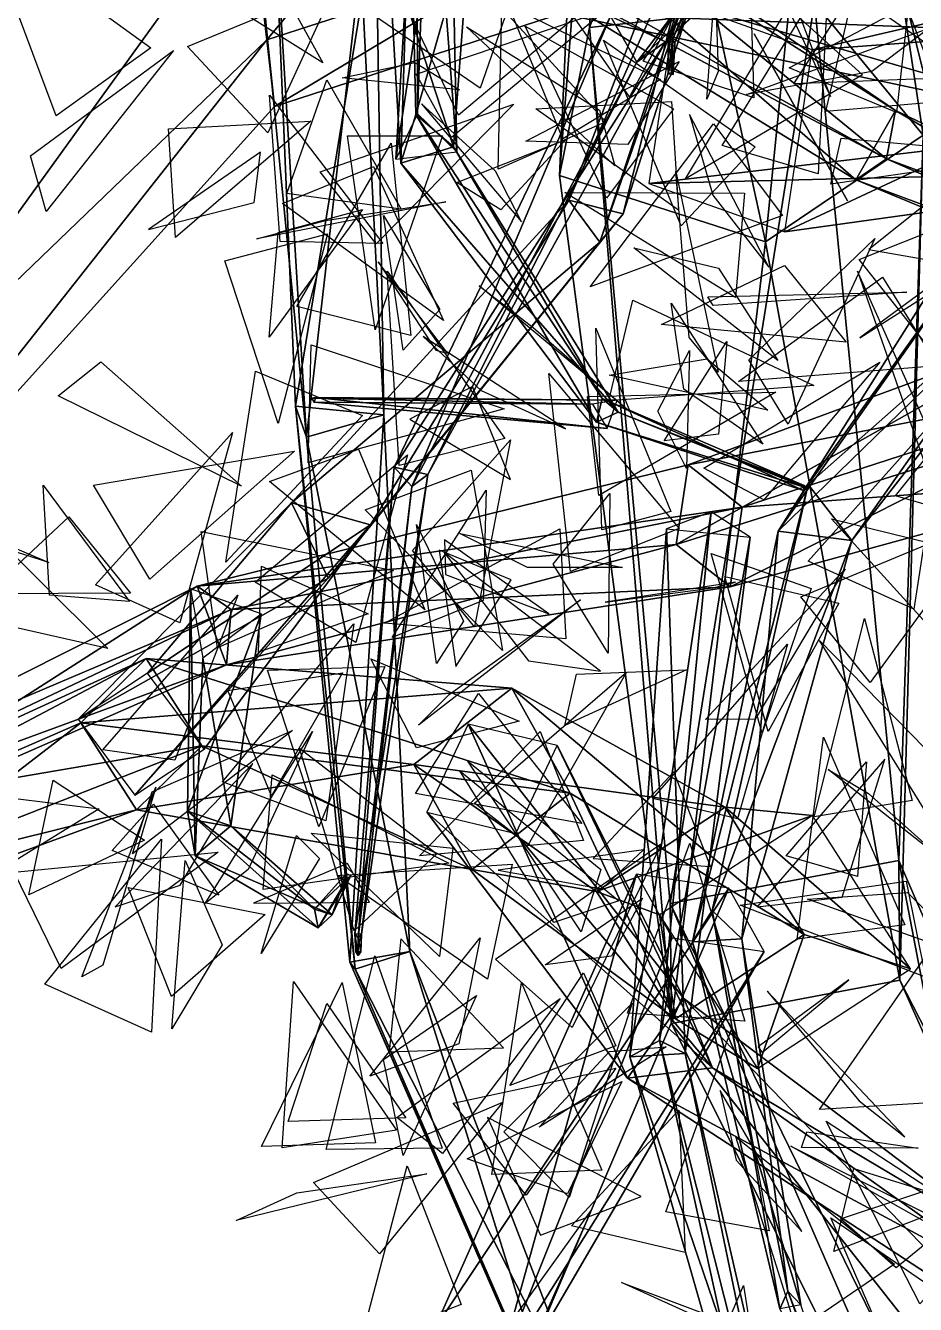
# Model space of a CAD drawing. Extents: x -154 to 171, y -158 to 169.
# Drawn here: x -4.4 to 18.2, y -48.74 to -16.26 of the extents above; entities that cross this region are included whole.
import ezdxf

# ---------------------------------------------------------------- set-up
doc = ezdxf.new("R2010")
doc.units = 0
for name, color, linetype in [('Branches', 15, 'CONTINUOUS'), ('Leaves', 3, 'CONTINUOUS'), ('Trunk', 15, 'CONTINUOUS')]:
    doc.layers.add(name, color=color, linetype=linetype)

msp = doc.modelspace()

# ---------------------------------------------------------------- linework, layer by layer
at = {"layer": 'Branches', "color": 15}
for points in [[(9.928286, -16.308191, 169.010788), (17.738674, 4.095155, 147.705902), (10.991816, 3.454474, 146.659363)], [(9.928286, -16.308191, 169.010788), (15.635982, -15.674777, 169.74765), (17.738674, 4.095155, 147.705902)], [(9.164104, -20.061815, 164.669327), (10.991816, 3.454474, 146.659363), (10.013046, -1.692241, 142.234543)], [(9.164104, -20.061815, 164.669327), (9.928286, -16.308191, 169.010788), (10.991816, 3.454474, 146.659363)], [(15.635982, -15.674777, 169.74765), (18.399349, -19.03693, 165.861603), (20.929691, -0.655598, 143.927872)], [(18.399349, -19.03693, 165.861603), (16.154991, -4.232405, 140.546387), (20.929691, -0.655598, 143.927872)], [(14.39951, -21.748268, 162.723022), (9.164104, -20.061815, 164.669327), (10.013046, -1.692241, 142.234543)], [(14.39951, -21.748268, 162.723022), (10.013046, -1.692241, 142.234543), (16.154991, -4.232405, 140.546387)], [(18.399349, -19.03693, 165.861603), (14.39951, -21.748268, 162.723022), (16.154991, -4.232405, 140.546387)], [(11.921797, -16.652142, 334.191376), (16.955132, -4.812145, 328.6026), (16.399252, -4.942516, 327.911682)], [(11.921797, -16.652142, 334.191376), (12.036097, -16.612986, 334.319366), (16.955132, -4.812145, 328.6026)], [(12.036097, -16.612986, 334.319366), (17.223696, -5.293799, 327.896027), (16.955132, -4.812145, 328.6026)], [(12.091677, -16.695736, 334.176514), (11.921797, -16.652142, 334.191376), (16.399252, -4.942516, 327.911682)], [(12.091677, -16.695736, 334.176514), (16.399252, -4.942516, 327.911682), (17.223696, -5.293799, 327.896027)], [(12.036097, -16.612986, 334.319366), (12.091677, -16.695736, 334.176514), (17.223696, -5.293799, 327.896027)], [(11.130205, -17.187786, 274.452179), (10.462988, -16.014488, 275.313263), (18.158401, -7.935312, 266.620758)], [(11.130205, -17.187786, 274.452179), (18.158401, -7.935312, 266.620758), (18.913193, -9.876255, 265.58432)], [(10.462988, -16.014488, 275.313263), (11.854005, -16.66777, 275.762238), (20.065479, -9.008753, 267.409363)], [(11.854005, -16.66777, 275.762238), (18.913193, -9.876255, 265.58432), (20.065479, -9.008753, 267.409363)], [(14.023738, -10.277388, 248.047668), (13.564218, -9.838391, 247.56192), (9.397696, -20.688002, 240.089279)], [(13.564218, -9.838391, 247.56192), (10.778499, -21.042074, 239.617767), (9.397696, -20.688002, 240.089279)], [(14.34599, -9.867702, 247.440918), (10.187571, -21.759754, 240.816681), (10.778499, -21.042074, 239.617767)], [(14.34599, -9.867702, 247.440918), (14.023738, -10.277388, 248.047668), (10.187571, -21.759754, 240.816681)], [(13.564218, -9.838391, 247.56192), (14.34599, -9.867702, 247.440918), (10.778499, -21.042074, 239.617767)], [(11.854005, -16.66777, 275.762238), (11.130205, -17.187786, 274.452179), (18.913193, -9.876255, 265.58432)], [(5.542761, -10.728439, 238.065216), (5.843303, -10.154552, 237.524612), (5.559354, -18.499928, 226.363113)], [(5.843303, -10.154552, 237.524612), (6.557245, -19.46312, 227.109879), (5.559354, -18.499928, 226.363113)], [(5.843303, -10.154552, 237.524612), (6.381502, -10.579247, 238.031418), (6.557245, -19.46312, 227.109879)], [(14.023738, -10.277388, 248.047668), (9.397696, -20.688002, 240.089279), (10.187571, -21.759754, 240.816681)], [(6.381502, -10.579247, 238.031418), (5.003023, -19.647697, 227.287399), (6.557245, -19.46312, 227.109879)], [(6.381502, -10.579247, 238.031418), (5.542761, -10.728439, 238.065216), (5.003023, -19.647697, 227.287399)], [(5.542761, -10.728439, 238.065216), (5.559354, -18.499928, 226.363113), (5.003023, -19.647697, 227.287399)], [(16.68742, -20.176611, 204.271805), (6.469419, -11.282927, 199.648071), (5.383193, -13.227625, 199.266586)], [(16.68742, -20.176611, 204.271805), (17.694973, -18.414967, 204.053177), (6.469419, -11.282927, 199.648071)], [(17.694973, -18.414967, 204.053177), (7.381268, -11.387121, 197.582901), (6.469419, -11.282927, 199.648071)], [(20.819801, -27.194633, 262.953339), (18.266735, -11.179674, 254.92421), (17.522789, -13.855157, 251.895676)], [(-13.630527, -16.939053, 180.748062), (-3.709943, -11.544402, 172.277069), (-5.794305, -11.983121, 170.401077)], [(-13.630527, -16.939053, 180.748062), (-12.217018, -16.711128, 182.464722), (-3.709943, -11.544402, 172.277069)], [(-12.217018, -16.711128, 182.464722), (-2.750358, -14.177405, 171.826645), (-3.709943, -11.544402, 172.277069)], [(17.46443, -19.638702, 202.462585), (6.295043, -13.33182, 197.201416), (7.381268, -11.387121, 197.582901)], [(17.694973, -18.414967, 204.053177), (17.46443, -19.638702, 202.462585), (7.381268, -11.387121, 197.582901)], [(5.136509, -19.755077, 226.753845), (5.369729, -12.2291, 213.509872), (4.813307, -14.25508, 213.006363)], [(5.136509, -19.755077, 226.753845), (5.511903, -18.517874, 227.287888), (5.369729, -12.2291, 213.509872)], [(5.511903, -18.517874, 227.287888), (6.892085, -13.696205, 213.190918), (5.369729, -12.2291, 213.509872)], [(2.738212, -26.710421, 189.510239), (1.928853, -13.274108, 185.347046), (1.544805, -14.510563, 183.088745)], [(2.458724, -25.920425, 191.823166), (4.502976, -13.413109, 184.985382), (1.928853, -13.274108, 185.347046)], [(2.738212, -26.710421, 189.510239), (2.458724, -25.920425, 191.823166), (1.928853, -13.274108, 185.347046)], [(17.46443, -19.638702, 202.462585), (5.383193, -13.227625, 199.266586), (6.295043, -13.33182, 197.201416)], [(17.46443, -19.638702, 202.462585), (16.68742, -20.176611, 204.271805), (5.383193, -13.227625, 199.266586)], [(2.458724, -25.920425, 191.823166), (4.70069, -26.146189, 190.836014), (4.502976, -13.413109, 184.985382)], [(4.70069, -26.146189, 190.836014), (4.118928, -14.649564, 182.727081), (4.502976, -13.413109, 184.985382)], [(6.47121, -19.337791, 226.718674), (4.813307, -14.25508, 213.006363), (6.892085, -13.696205, 213.190918)], [(5.511903, -18.517874, 227.287888), (6.47121, -19.337791, 226.718674), (6.892085, -13.696205, 213.190918)], [(24.035736, -27.001856, 261.859161), (17.522789, -13.855157, 251.895676), (21.553078, -14.36153, 251.276016)], [(24.035736, -27.001856, 261.859161), (20.819801, -27.194633, 262.953339), (17.522789, -13.855157, 251.895676)], [(-12.217018, -16.711128, 182.464722), (-11.394582, -18.740879, 182.01683), (-2.750358, -14.177405, 171.826645)], [(-11.394582, -18.740879, 182.01683), (-4.834721, -14.616124, 169.950653), (-2.750358, -14.177405, 171.826645)], [(6.47121, -19.337791, 226.718674), (5.136509, -19.755077, 226.753845), (4.813307, -14.25508, 213.006363)], [(2.738212, -26.710421, 189.510239), (1.544805, -14.510563, 183.088745), (4.118928, -14.649564, 182.727081)], [(4.70069, -26.146189, 190.836014), (2.738212, -26.710421, 189.510239), (4.118928, -14.649564, 182.727081)], [(23.270123, -18.87158, 180.553864), (23.414343, -15.040457, 179.209671), (12.128674, -15.640152, 167.419342)], [(23.414343, -15.040457, 179.209671), (15.579194, -16.86874, 164.326675), (12.128674, -15.640152, 167.419342)], [(23.414343, -15.040457, 179.209671), (26.483826, -16.075762, 176.757813), (15.579194, -16.86874, 164.326675)], [(11.973682, -38.554901, 182.370163), (15.635982, -15.674777, 169.74765), (9.928286, -16.308191, 169.010788)], [(23.270123, -18.87158, 180.553864), (12.128674, -15.640152, 167.419342), (11.431699, -20.263252, 168.478287)], [(11.973682, -38.554901, 182.370163), (17.777788, -37.460838, 181.660019), (15.635982, -15.674777, 169.74765)], [(17.777788, -37.460838, 181.660019), (18.399349, -19.03693, 165.861603), (15.635982, -15.674777, 169.74765)], [(4.966668, -27.47007, 281.674744), (11.854005, -16.66777, 275.762238), (10.462988, -16.014488, 275.313263)], [(5.410889, -27.965904, 281.093445), (4.966668, -27.47007, 281.674744), (10.462988, -16.014488, 275.313263)], [(5.410889, -27.965904, 281.093445), (10.462988, -16.014488, 275.313263), (11.130205, -17.187786, 274.452179)], [(26.483826, -16.075762, 176.757813), (14.882219, -21.49184, 165.38562), (15.579194, -16.86874, 164.326675)], [(26.483826, -16.075762, 176.757813), (26.339605, -19.906885, 178.102005), (14.882219, -21.49184, 165.38562)], [(12.006775, -41.600578, 177.260208), (9.928286, -16.308191, 169.010788), (9.164104, -20.061815, 164.669327)], [(12.006775, -41.600578, 177.260208), (11.973682, -38.554901, 182.370163), (9.928286, -16.308191, 169.010788)], [(4.966668, -27.47007, 281.674744), (5.820722, -27.658276, 281.802277), (11.854005, -16.66777, 275.762238)], [(5.820722, -27.658276, 281.802277), (11.130205, -17.187786, 274.452179), (11.854005, -16.66777, 275.762238)], [(11.923739, -17.484219, 334.593475), (12.036097, -16.612986, 334.319366), (11.921797, -16.652142, 334.191376)], [(12.051253, -17.497496, 334.57254), (11.921797, -16.652142, 334.191376), (12.091677, -16.695736, 334.176514)], [(12.051253, -17.497496, 334.57254), (11.923739, -17.484219, 334.593475), (11.921797, -16.652142, 334.191376)], [(11.923739, -17.484219, 334.593475), (12.008803, -17.444225, 334.683167), (12.036097, -16.612986, 334.319366)], [(12.008803, -17.444225, 334.683167), (12.091677, -16.695736, 334.176514), (12.036097, -16.612986, 334.319366)], [(12.008803, -17.444225, 334.683167), (12.051253, -17.497496, 334.57254), (12.091677, -16.695736, 334.176514)], [(5.820722, -27.658276, 281.802277), (5.410889, -27.965904, 281.093445), (11.130205, -17.187786, 274.452179)], [(11.923739, -17.484219, 334.593475), (12.051253, -17.497496, 334.57254), (12.008803, -17.444225, 334.683167)], [(29.85107, -25.621012, 205.270325), (17.694973, -18.414967, 204.053177), (16.68742, -20.176611, 204.271805)], [(30.191427, -24.356781, 205.073654), (17.46443, -19.638702, 202.462585), (17.694973, -18.414967, 204.053177)], [(29.85107, -25.621012, 205.270325), (30.191427, -24.356781, 205.073654), (17.694973, -18.414967, 204.053177)], [(10.099695, -26.330475, 239.284409), (5.511903, -18.517874, 227.287888), (5.136509, -19.755077, 226.753845)], [(10.099695, -26.330475, 239.284409), (10.244579, -25.732166, 239.448975), (5.511903, -18.517874, 227.287888)], [(10.244579, -25.732166, 239.448975), (6.47121, -19.337791, 226.718674), (5.511903, -18.517874, 227.287888)], [(26.339605, -19.906885, 178.102005), (23.270123, -18.87158, 180.553864), (11.431699, -20.263252, 168.478287)], [(17.810881, -40.506516, 176.550064), (14.39951, -21.748268, 162.723022), (18.399349, -19.03693, 165.861603)], [(17.777788, -37.460838, 181.660019), (17.810881, -40.506516, 176.550064), (18.399349, -19.03693, 165.861603)], [(10.655868, -26.071487, 239.112228), (5.136509, -19.755077, 226.753845), (6.47121, -19.337791, 226.718674)], [(10.244579, -25.732166, 239.448975), (10.655868, -26.071487, 239.112228), (6.47121, -19.337791, 226.718674)], [(10.655868, -26.071487, 239.112228), (10.099695, -26.330475, 239.284409), (5.136509, -19.755077, 226.753845)], [(30.079254, -25.165024, 204.048523), (16.68742, -20.176611, 204.271805), (17.46443, -19.638702, 202.462585)], [(30.191427, -24.356781, 205.073654), (30.079254, -25.165024, 204.048523), (17.46443, -19.638702, 202.462585)], [(12.006775, -41.600578, 177.260208), (9.164104, -20.061815, 164.669327), (14.39951, -21.748268, 162.723022)], [(26.339605, -19.906885, 178.102005), (11.431699, -20.263252, 168.478287), (14.882219, -21.49184, 165.38562)], [(14.716061, -29.100254, 201.424805), (21.152706, -19.979443, 192.250656), (19.712852, -21.182762, 191.099014)], [(14.716061, -29.100254, 201.424805), (15.482324, -27.915609, 202.826172), (21.152706, -19.979443, 192.250656)], [(15.482324, -27.915609, 202.826172), (22.624905, -21.604126, 192.049484), (21.152706, -19.979443, 192.250656)], [(30.079254, -25.165024, 204.048523), (29.85107, -25.621012, 205.270325), (16.68742, -20.176611, 204.271805)], [(10.187571, -21.759754, 240.816681), (9.397696, -20.688002, 240.089279), (2.355856, -28.376694, 230.962738)], [(9.397696, -20.688002, 240.089279), (4.361593, -28.938639, 230.22052), (2.355856, -28.376694, 230.962738)], [(9.397696, -20.688002, 240.089279), (10.778499, -21.042074, 239.617767), (4.361593, -28.938639, 230.22052)], [(10.778499, -21.042074, 239.617767), (3.285708, -30.294436, 231.633545), (4.361593, -28.938639, 230.22052)], [(10.778499, -21.042074, 239.617767), (10.187571, -21.759754, 240.816681), (3.285708, -30.294436, 231.633545)], [(14.716061, -29.100254, 201.424805), (19.712852, -21.182762, 191.099014), (21.185051, -22.807446, 190.897842)], [(10.187571, -21.759754, 240.816681), (2.355856, -28.376694, 230.962738), (3.285708, -30.294436, 231.633545)], [(17.810881, -40.506516, 176.550064), (12.006775, -41.600578, 177.260208), (14.39951, -21.748268, 162.723022)], [(15.482324, -27.915609, 202.826172), (16.588804, -29.33592, 201.981888), (22.624905, -21.604126, 192.049484)], [(16.588804, -29.33592, 201.981888), (21.185051, -22.807446, 190.897842), (22.624905, -21.604126, 192.049484)], [(16.588804, -29.33592, 201.981888), (14.716061, -29.100254, 201.424805), (21.185051, -22.807446, 190.897842)], [(12.130076, -29.436655, 271.709351), (21.919983, -23.915937, 263.347107), (21.42948, -26.499353, 262.003845)], [(12.130076, -29.436655, 271.709351), (12.434379, -27.415915, 272.867737), (21.919983, -23.915937, 263.347107)], [(12.434379, -27.415915, 272.867737), (23.983351, -25.185461, 265.035217), (21.919983, -23.915937, 263.347107)], [(12.434379, -27.415915, 272.867737), (13.801007, -28.489828, 274.447876), (23.983351, -25.185461, 265.035217)], [(13.801007, -28.489828, 274.447876), (23.492847, -27.768877, 263.691956), (23.983351, -25.185461, 265.035217)], [(3.835991, -40.043266, 193.942841), (4.70069, -26.146189, 190.836014), (2.458724, -25.920425, 191.823166)], [(3.977346, -40.222717, 192.215057), (2.458724, -25.920425, 191.823166), (2.738212, -26.710421, 189.510239)], [(3.977346, -40.222717, 192.215057), (3.835991, -40.043266, 193.942841), (2.458724, -25.920425, 191.823166)], [(2.871344, -25.717613, 249.382065), (2.975635, -25.701157, 249.457748), (10.624932, -25.773533, 239.486832)], [(2.975635, -25.701157, 249.457748), (2.871344, -25.717613, 249.382065), (2.93344, -25.820948, 249.43045)], [(2.93344, -25.820948, 249.43045), (2.871344, -25.717613, 249.382065), (10.002217, -25.871799, 239.034943)], [(2.871344, -25.717613, 249.382065), (10.624932, -25.773533, 239.486832), (10.002217, -25.871799, 239.034943)], [(2.975635, -25.701157, 249.457748), (2.93344, -25.820948, 249.43045), (10.372993, -26.488798, 239.323853)], [(2.93344, -25.820948, 249.43045), (10.002217, -25.871799, 239.034943), (10.372993, -26.488798, 239.323853)], [(2.975635, -25.701157, 249.457748), (10.372993, -26.488798, 239.323853), (10.624932, -25.773533, 239.486832)], [(15.360757, -28.066233, 247.581039), (10.244579, -25.732166, 239.448975), (10.099695, -26.330475, 239.284409)], [(15.360757, -28.066233, 247.581039), (15.380739, -27.939119, 247.598877), (10.244579, -25.732166, 239.448975)], [(15.380739, -27.939119, 247.598877), (10.655868, -26.071487, 239.112228), (10.244579, -25.732166, 239.448975)], [(5.359987, -39.771484, 193.142212), (2.738212, -26.710421, 189.510239), (4.70069, -26.146189, 190.836014)], [(3.835991, -40.043266, 193.942841), (5.359987, -39.771484, 193.142212), (4.70069, -26.146189, 190.836014)], [(15.465859, -28.009245, 247.530243), (10.099695, -26.330475, 239.284409), (10.655868, -26.071487, 239.112228)], [(15.380739, -27.939119, 247.598877), (15.465859, -28.009245, 247.530243), (10.655868, -26.071487, 239.112228)], [(15.465859, -28.009245, 247.530243), (15.360757, -28.066233, 247.581039), (10.099695, -26.330475, 239.284409)], [(13.496705, -30.510569, 273.28949), (12.130076, -29.436655, 271.709351), (21.42948, -26.499353, 262.003845)], [(13.496705, -30.510569, 273.28949), (21.42948, -26.499353, 262.003845), (23.492847, -27.768877, 263.691956)], [(5.359987, -39.771484, 193.142212), (3.977346, -40.222717, 192.215057), (2.738212, -26.710421, 189.510239)], [(-0.04044, -30.494619, 278.26355), (12.434379, -27.415915, 272.867737), (12.130076, -29.436655, 271.709351)], [(-0.04044, -30.494619, 278.26355), (13.801007, -28.489828, 274.447876), (12.434379, -27.415915, 272.867737)], [(3.969002, -39.326065, 289.181793), (5.820722, -27.658276, 281.802277), (4.966668, -27.47007, 281.674744)], [(4.051385, -39.426361, 289.077393), (3.969002, -39.326065, 289.181793), (4.966668, -27.47007, 281.674744)], [(4.051385, -39.426361, 289.077393), (4.966668, -27.47007, 281.674744), (5.410889, -27.965904, 281.093445)], [(3.969002, -39.326065, 289.181793), (4.135348, -39.333946, 289.185028), (5.820722, -27.658276, 281.802277)], [(4.135348, -39.333946, 289.185028), (5.410889, -27.965904, 281.093445), (5.820722, -27.658276, 281.802277)], [(12.544524, -39.532524, 210.732803), (15.482324, -27.915609, 202.826172), (14.716061, -29.100254, 201.424805)], [(12.544524, -39.532524, 210.732803), (13.044871, -38.729446, 211.581924), (15.482324, -27.915609, 202.826172)], [(13.044871, -38.729446, 211.581924), (16.588804, -29.33592, 201.981888), (15.482324, -27.915609, 202.826172)], [(13.801007, -28.489828, 274.447876), (13.496705, -30.510569, 273.28949), (23.492847, -27.768877, 263.691956)], [(4.135348, -39.333946, 289.185028), (4.051385, -39.426361, 289.077393), (5.410889, -27.965904, 281.093445)], [(15.360757, -28.066233, 247.581039), (15.465859, -28.009245, 247.530243), (15.380739, -27.939119, 247.598877)], [(3.285708, -30.294436, 231.633545), (2.355856, -28.376694, 230.962738), (-3.057159, -33.874084, 219.266098)], [(2.355856, -28.376694, 230.962738), (-1.297135, -32.708523, 218.086472), (-3.057159, -33.874084, 219.266098)], [(2.355856, -28.376694, 230.962738), (4.361593, -28.938639, 230.22052), (-1.297135, -32.708523, 218.086472)], [(-0.04044, -30.494619, 278.26355), (0.82424, -31.09169, 280.161743), (13.801007, -28.489828, 274.447876)], [(0.82424, -31.09169, 280.161743), (13.496705, -30.510569, 273.28949), (13.801007, -28.489828, 274.447876)], [(10.950916, -42.448421, 276.840942), (13.011448, -28.603954, 274.257233), (11.880069, -29.036884, 272.498383)], [(10.950916, -42.448421, 276.840942), (11.706833, -42.038445, 277.959808), (13.011448, -28.603954, 274.257233)], [(11.706833, -42.038445, 277.959808), (14.005109, -29.248884, 272.480225), (13.011448, -28.603954, 274.257233)], [(4.361593, -28.938639, 230.22052), (-1.620284, -35.804707, 219.502335), (0.13974, -34.639145, 218.322708)], [(4.361593, -28.938639, 230.22052), (3.285708, -30.294436, 231.633545), (-1.620284, -35.804707, 219.502335)], [(4.361593, -28.938639, 230.22052), (0.13974, -34.639145, 218.322708), (-1.297135, -32.708523, 218.086472)], [(12.357593, -42.363384, 276.767609), (10.950916, -42.448421, 276.840942), (11.880069, -29.036884, 272.498383)], [(12.357593, -42.363384, 276.767609), (11.880069, -29.036884, 272.498383), (14.005109, -29.248884, 272.480225)], [(13.794401, -39.453342, 210.853592), (12.544524, -39.532524, 210.732803), (14.716061, -29.100254, 201.424805)], [(13.794401, -39.453342, 210.853592), (14.716061, -29.100254, 201.424805), (16.588804, -29.33592, 201.981888)], [(0.708275, -32.492065, 278.508636), (-0.04044, -30.494619, 278.26355), (12.130076, -29.436655, 271.709351)], [(0.708275, -32.492065, 278.508636), (12.130076, -29.436655, 271.709351), (13.496705, -30.510569, 273.28949)], [(11.706833, -42.038445, 277.959808), (12.357593, -42.363384, 276.767609), (14.005109, -29.248884, 272.480225)], [(13.044871, -38.729446, 211.581924), (13.794401, -39.453342, 210.853592), (16.588804, -29.33592, 201.981888)], [(-11.563705, -37.872845, 281.431732), (-12.391175, -36.698849, 281.376312), (-0.04044, -30.494619, 278.26355)], [(-12.391175, -36.698849, 281.376312), (0.82424, -31.09169, 280.161743), (-0.04044, -30.494619, 278.26355)], [(-11.563705, -37.872845, 281.431732), (-0.04044, -30.494619, 278.26355), (0.708275, -32.492065, 278.508636)], [(3.285708, -30.294436, 231.633545), (-3.057159, -33.874084, 219.266098), (-1.620284, -35.804707, 219.502335)], [(0.82424, -31.09169, 280.161743), (0.708275, -32.492065, 278.508636), (13.496705, -30.510569, 273.28949)], [(-0.090689, -37.344959, 291.752533), (-0.285792, -36.214249, 292.094696), (-0.208408, -30.562311, 279.28891)], [(-0.285792, -36.214249, 292.094696), (1.590868, -31.200193, 279.073425), (-0.208408, -30.562311, 279.28891)], [(-0.090689, -37.344959, 291.752533), (-0.208408, -30.562311, 279.28891), (0.109615, -32.315872, 278.571564)], [(-12.391175, -36.698849, 281.376312), (-11.747461, -37.066097, 282.625397), (0.82424, -31.09169, 280.161743)], [(-11.747461, -37.066097, 282.625397), (0.708275, -32.492065, 278.508636), (0.82424, -31.09169, 280.161743)], [(-0.285792, -36.214249, 292.094696), (0.820988, -36.579399, 291.880585), (1.590868, -31.200193, 279.073425)], [(0.820988, -36.579399, 291.880585), (0.109615, -32.315872, 278.571564), (1.590868, -31.200193, 279.073425)], [(-11.19988, -37.543186, 228.784653), (-1.336324, -32.335358, 219.101257), (-2.996473, -33.965839, 217.587128)], [(-11.19988, -37.543186, 228.784653), (-9.881818, -36.253006, 229.970215), (-1.336324, -32.335358, 219.101257)], [(-9.881818, -36.253006, 229.970215), (0.079054, -34.54739, 220.001678), (-1.336324, -32.335358, 219.101257)], [(-2.996473, -33.965839, 217.587128), (-1.336324, -32.335358, 219.101257), (7.956816, -33.089275, 207.914597)], [(-1.336324, -32.335358, 219.101257), (9.435294, -35.749809, 209.337204), (7.956816, -33.089275, 207.914597)], [(-1.336324, -32.335358, 219.101257), (0.079054, -34.54739, 220.001678), (9.435294, -35.749809, 209.337204)], [(0.820988, -36.579399, 291.880585), (-0.090689, -37.344959, 291.752533), (0.109615, -32.315872, 278.571564)], [(-11.747461, -37.066097, 282.625397), (-11.563705, -37.872845, 281.431732), (0.708275, -32.492065, 278.508636)], [(-2.996473, -33.965839, 217.587128), (7.956816, -33.089275, 207.914597), (5.463268, -35.028404, 206.769974)], [(5.463268, -35.028404, 206.769974), (7.956816, -33.089275, 207.914597), (13.370854, -36.109474, 195.307053)], [(7.956816, -33.089275, 207.914597), (15.377533, -39.341217, 196.345993), (13.370854, -36.109474, 195.307053)], [(7.956816, -33.089275, 207.914597), (9.435294, -35.749809, 209.337204), (15.377533, -39.341217, 196.345993)], [(-9.74628, -39.17099, 228.996033), (-11.19988, -37.543186, 228.784653), (-2.996473, -33.965839, 217.587128)], [(-9.74628, -39.17099, 228.996033), (-2.996473, -33.965839, 217.587128), (-1.581095, -36.177872, 218.487549)], [(-1.581095, -36.177872, 218.487549), (-2.996473, -33.965839, 217.587128), (5.463268, -35.028404, 206.769974)], [(10.889371, -42.991196, 219.651794), (6.84637, -33.996853, 209.143707), (5.792965, -36.237045, 208.22049)], [(10.889371, -42.991196, 219.651794), (12.325253, -40.964996, 219.999237), (6.84637, -33.996853, 209.143707)], [(12.325253, -40.964996, 219.999237), (9.105597, -34.541168, 207.886688), (6.84637, -33.996853, 209.143707)], [(-9.881818, -36.253006, 229.970215), (-8.428218, -37.88081, 230.181595), (0.079054, -34.54739, 220.001678)], [(-8.428218, -37.88081, 230.181595), (-1.581095, -36.177872, 218.487549), (0.079054, -34.54739, 220.001678)], [(0.079054, -34.54739, 220.001678), (-1.581095, -36.177872, 218.487549), (6.941747, -37.688938, 208.192581)], [(0.079054, -34.54739, 220.001678), (6.941747, -37.688938, 208.192581), (9.435294, -35.749809, 209.337204)], [(13.052628, -42.727901, 218.411255), (8.052193, -36.781361, 206.96347), (9.105597, -34.541168, 207.886688)], [(12.325253, -40.964996, 219.999237), (13.052628, -42.727901, 218.411255), (9.105597, -34.541168, 207.886688)], [(-1.581095, -36.177872, 218.487549), (5.463268, -35.028404, 206.769974), (6.941747, -37.688938, 208.192581)], [(6.941747, -37.688938, 208.192581), (5.463268, -35.028404, 206.769974), (10.105789, -38.249443, 194.750107)], [(5.463268, -35.028404, 206.769974), (13.370854, -36.109474, 195.307053), (10.105789, -38.249443, 194.750107)], [(9.435294, -35.749809, 209.337204), (6.941747, -37.688938, 208.192581), (12.112468, -41.481186, 195.789047)], [(9.435294, -35.749809, 209.337204), (12.112468, -41.481186, 195.789047), (15.377533, -39.341217, 196.345993)], [(-8.428218, -37.88081, 230.181595), (-9.74628, -39.17099, 228.996033), (-1.581095, -36.177872, 218.487549)], [(3.035557, -39.169781, 305.426178), (-0.285792, -36.214249, 292.094696), (-0.090689, -37.344959, 291.752533)], [(3.035557, -39.169781, 305.426178), (2.941584, -38.699226, 305.442139), (-0.285792, -36.214249, 292.094696)], [(2.941584, -38.699226, 305.442139), (0.820988, -36.579399, 291.880585), (-0.285792, -36.214249, 292.094696)], [(13.052628, -42.727901, 218.411255), (5.792965, -36.237045, 208.22049), (8.052193, -36.781361, 206.96347)], [(13.052628, -42.727901, 218.411255), (10.889371, -42.991196, 219.651794), (5.792965, -36.237045, 208.22049)], [(10.105789, -38.249443, 194.750107), (13.370854, -36.109474, 195.307053), (15.592927, -36.316822, 179.406876)], [(10.105789, -38.249443, 194.750107), (15.592927, -36.316822, 179.406876), (11.707588, -38.844002, 179.002991)], [(13.370854, -36.109474, 195.307053), (18.076975, -40.217415, 179.917236), (15.592927, -36.316822, 179.406876)], [(13.370854, -36.109474, 195.307053), (15.377533, -39.341217, 196.345993), (18.076975, -40.217415, 179.917236)], [(3.38726, -38.847694, 305.370758), (-0.090689, -37.344959, 291.752533), (0.820988, -36.579399, 291.880585)], [(2.941584, -38.699226, 305.442139), (3.38726, -38.847694, 305.370758), (0.820988, -36.579399, 291.880585)], [(3.38726, -38.847694, 305.370758), (3.035557, -39.169781, 305.426178), (-0.090689, -37.344959, 291.752533)], [(21.892788, -58.87233, 193.404968), (17.777788, -37.460838, 181.660019), (11.973682, -38.554901, 182.370163)], [(21.892788, -58.87233, 193.404968), (26.272141, -57.013931, 192.159622), (17.777788, -37.460838, 181.660019)], [(26.272141, -57.013931, 192.159622), (17.810881, -40.506516, 176.550064), (17.777788, -37.460838, 181.660019)], [(3.772298, -37.931889, 312.157043), (3.743393, -37.806335, 312.140472), (2.941584, -38.699226, 305.442139)], [(3.743393, -37.806335, 312.140472), (3.38726, -38.847694, 305.370758), (2.941584, -38.699226, 305.442139)], [(3.772298, -37.931889, 312.157043), (2.941584, -38.699226, 305.442139), (3.035557, -39.169781, 305.426178)], [(3.866966, -37.845909, 312.134247), (3.035557, -39.169781, 305.426178), (3.38726, -38.847694, 305.370758)], [(3.866966, -37.845909, 312.134247), (3.772298, -37.931889, 312.157043), (3.035557, -39.169781, 305.426178)], [(3.743393, -37.806335, 312.140472), (3.866966, -37.845909, 312.134247), (3.38726, -38.847694, 305.370758)], [(3.772298, -37.931889, 312.157043), (3.866966, -37.845909, 312.134247), (3.743393, -37.806335, 312.140472)], [(5.989007, -49.358334, 202.431152), (13.462074, -38.16555, 197.219009), (11.117991, -37.81435, 195.878342)], [(7.560933, -50.570969, 200.742188), (5.989007, -49.358334, 202.431152), (11.117991, -37.81435, 195.878342)], [(6.941747, -37.688938, 208.192581), (10.105789, -38.249443, 194.750107), (12.112468, -41.481186, 195.789047)], [(7.560933, -50.570969, 200.742188), (11.117991, -37.81435, 195.878342), (12.021248, -39.42511, 193.87709)], [(5.989007, -49.358334, 202.431152), (8.463214, -49.885147, 203.059479), (13.462074, -38.16555, 197.219009)], [(8.463214, -49.885147, 203.059479), (14.365331, -39.77631, 195.217758), (13.462074, -38.16555, 197.219009)], [(12.112468, -41.481186, 195.789047), (10.105789, -38.249443, 194.750107), (11.707588, -38.844002, 179.002991)], [(22.122753, -61.851753, 189.499405), (11.973682, -38.554901, 182.370163), (12.006775, -41.600578, 177.260208)], [(22.122753, -61.851753, 189.499405), (21.892788, -58.87233, 193.404968), (11.973682, -38.554901, 182.370163)], [(12.112468, -41.481186, 195.789047), (11.707588, -38.844002, 179.002991), (14.191636, -42.744595, 179.513351)], [(14.75568, -48.851307, 221.15712), (13.044871, -38.729446, 211.581924), (12.544524, -39.532524, 210.732803)], [(14.964078, -48.405582, 221.411942), (13.794401, -39.453342, 210.853592), (13.044871, -38.729446, 211.581924)], [(14.75568, -48.851307, 221.15712), (14.964078, -48.405582, 221.411942), (13.044871, -38.729446, 211.581924)], [(3.988576, -39.784412, 289.737823), (4.135348, -39.333946, 289.185028), (3.969002, -39.326065, 289.181793)], [(4.051808, -39.872982, 289.66687), (3.969002, -39.326065, 289.181793), (4.051385, -39.426361, 289.077393)], [(4.051808, -39.872982, 289.66687), (3.988576, -39.784412, 289.737823), (3.969002, -39.326065, 289.181793)], [(3.988576, -39.784412, 289.737823), (4.118464, -39.785839, 289.73645), (4.135348, -39.333946, 289.185028)], [(4.118464, -39.785839, 289.73645), (4.051385, -39.426361, 289.077393), (4.135348, -39.333946, 289.185028)], [(4.118464, -39.785839, 289.73645), (4.051808, -39.872982, 289.66687), (4.051385, -39.426361, 289.077393)], [(7.560933, -50.570969, 200.742188), (12.021248, -39.42511, 193.87709), (14.365331, -39.77631, 195.217758)], [(15.377533, -39.341217, 196.345993), (12.112468, -41.481186, 195.789047), (14.191636, -42.744595, 179.513351)], [(15.293534, -48.74855, 221.127563), (12.544524, -39.532524, 210.732803), (13.794401, -39.453342, 210.853592)], [(15.293534, -48.74855, 221.127563), (14.75568, -48.851307, 221.15712), (12.544524, -39.532524, 210.732803)], [(14.964078, -48.405582, 221.411942), (15.293534, -48.74855, 221.127563), (13.794401, -39.453342, 210.853592)], [(15.377533, -39.341217, 196.345993), (14.191636, -42.744595, 179.513351), (18.076975, -40.217415, 179.917236)], [(9.475453, -52.967609, 194.524704), (5.359987, -39.771484, 193.142212), (3.835991, -40.043266, 193.942841)], [(10.293993, -52.60976, 194.02095), (3.977346, -40.222717, 192.215057), (5.359987, -39.771484, 193.142212)], [(3.988576, -39.784412, 289.737823), (4.051808, -39.872982, 289.66687), (4.118464, -39.785839, 289.73645)], [(9.475453, -52.967609, 194.524704), (10.293993, -52.60976, 194.02095), (5.359987, -39.771484, 193.142212)], [(8.463214, -49.885147, 203.059479), (7.560933, -50.570969, 200.742188), (14.365331, -39.77631, 195.217758)], [(9.578066, -53.122337, 193.516052), (3.835991, -40.043266, 193.942841), (3.977346, -40.222717, 192.215057)], [(9.578066, -53.122337, 193.516052), (9.475453, -52.967609, 194.524704), (3.835991, -40.043266, 193.942841)], [(10.293993, -52.60976, 194.02095), (9.578066, -53.122337, 193.516052), (3.977346, -40.222717, 192.215057)], [(26.502106, -59.993355, 188.254059), (12.006775, -41.600578, 177.260208), (17.810881, -40.506516, 176.550064)], [(26.272141, -57.013931, 192.159622), (26.502106, -59.993355, 188.254059), (17.810881, -40.506516, 176.550064)], [(20.06584, -48.978458, 228.925873), (12.325253, -40.964996, 219.999237), (10.889371, -42.991196, 219.651794)], [(20.06584, -48.978458, 228.925873), (20.820673, -47.357029, 228.844925), (12.325253, -40.964996, 219.999237)], [(20.820673, -47.357029, 228.844925), (13.052628, -42.727901, 218.411255), (12.325253, -40.964996, 219.999237)], [(26.502106, -59.993355, 188.254059), (22.122753, -61.851753, 189.499405), (12.006775, -41.600578, 177.260208)], [(14.6511, -55.419552, 281.211517), (11.706833, -42.038445, 277.959808), (10.950916, -42.448421, 276.840942)], [(14.6511, -55.419552, 281.211517), (14.989305, -55.055538, 281.695923), (11.706833, -42.038445, 277.959808)], [(14.989305, -55.055538, 281.695923), (12.357593, -42.363384, 276.767609), (11.706833, -42.038445, 277.959808)], [(15.313308, -55.234699, 281.117523), (10.950916, -42.448421, 276.840942), (12.357593, -42.363384, 276.767609)], [(15.313308, -55.234699, 281.117523), (14.6511, -55.419552, 281.211517), (10.950916, -42.448421, 276.840942)], [(14.989305, -55.055538, 281.695923), (15.313308, -55.234699, 281.117523), (12.357593, -42.363384, 276.767609)], [(21.372253, -48.636551, 227.750397), (10.889371, -42.991196, 219.651794), (13.052628, -42.727901, 218.411255)], [(20.820673, -47.357029, 228.844925), (21.372253, -48.636551, 227.750397), (13.052628, -42.727901, 218.411255)], [(21.372253, -48.636551, 227.750397), (20.06584, -48.978458, 228.925873), (10.889371, -42.991196, 219.651794)], [(16.581036, -60.072395, 278.14566), (24.287714, -48.107521, 278.96698), (22.473953, -47.169968, 280.246063)], [(16.650177, -59.763287, 276.48349), (16.581036, -60.072395, 278.14566), (22.473953, -47.169968, 280.246063)], [(16.650177, -59.763287, 276.48349), (22.473953, -47.169968, 280.246063), (22.375433, -47.237026, 277.839691)], [(18.011929, -60.326389, 277.278961), (16.650177, -59.763287, 276.48349), (22.375433, -47.237026, 277.839691)], [(18.011929, -60.326389, 277.278961), (22.375433, -47.237026, 277.839691), (24.287714, -48.107521, 278.96698)], [(16.581036, -60.072395, 278.14566), (18.011929, -60.326389, 277.278961), (24.287714, -48.107521, 278.96698)], [(16.272676, -52.000111, 228.715759), (14.964078, -48.405582, 221.411942), (14.75568, -48.851307, 221.15712)], [(16.319071, -51.886177, 228.757492), (15.293534, -48.74855, 221.127563), (14.964078, -48.405582, 221.411942)], [(16.272676, -52.000111, 228.715759), (16.319071, -51.886177, 228.757492), (14.964078, -48.405582, 221.411942)]]:
    msp.add_3dface(points, dxfattribs=at)
at = {"layer": 'Leaves', "color": 3}
for points in [[(3.152999, -17.20293, 227.44252), (-0.628325, -14.823607, 230.142593), (0.671783, -12.720566, 228.443497)], [(13.936687, -13.053095, 329.784332), (14.099267, -18.088871, 328.418884), (11.284533, -17.160366, 327.955048)], [(17.087013, -13.45693, 286.761963), (18.90708, -18.184292, 288.022675), (15.925879, -18.438492, 287.803986)], [(-5.404997, -13.78754, 162.523102), (-1.216126, -16.820202, 163.234665), (-3.622274, -18.551968, 163.694489)], [(8.692693, -14.819209, 211.408829), (12.349883, -15.429109, 215.083466), (10.940144, -18.064552, 214.824478)], [(15.994002, -14.88737, 268.546417), (15.732968, -20.017677, 269.474762), (13.294415, -19.305182, 267.879211)], [(3.483422, -15.231402, 206.116882), (1.754396, -18.981554, 209.310135), (-0.287033, -16.784233, 209.376083)], [(3.041408, -15.022689, 175.762039), (8.122202, -15.03194, 176.960144), (7.146801, -17.846172, 177.318863)], [(10.54385, -15.209512, 271.381317), (6.602768, -18.531202, 270.554108), (5.396561, -16.025724, 271.679993)], [(13.196638, -17.421246, 173.674469), (12.907849, -18.124821, 178.838913), (13.115921, -15.167107, 178.382156)], [(14.885598, -14.990483, 275.54538), (14.838282, -15.549417, 280.735321), (16.044489, -18.054895, 279.609436)], [(19.714602, -17.555235, 185.590332), (15.111379, -17.737123, 188.04538), (16.603655, -15.396815, 189.183838)], [(10.336542, -15.860459, 333.049835), (6.419432, -19.102327, 331.868103), (5.520524, -17.490187, 334.233063)], [(7.702903, -15.817047, 201.251816), (10.341188, -18.700624, 204.712219), (7.602201, -19.905312, 204.496185)], [(7.865756, -15.743407, 196.418884), (11.725893, -17.62417, 199.38739), (9.245471, -19.134478, 200.14003)], [(12.365717, -20.147863, 238.605011), (14.97133, -15.79316, 237.381348), (16.855068, -17.50856, 238.965317)], [(18.025223, -15.739012, 256.651459), (17.725994, -18.465664, 261.092834), (14.994859, -17.329294, 260.593262)], [(6.801672, -16.291321, 185.862106), (10.179572, -18.408453, 189.232208), (10.571816, -19.822378, 186.61554)], [(8.293609, -16.273499, 215.426544), (12.058721, -18.367035, 218.374603), (10.353895, -20.639894, 217.411438)], [(13.913967, -18.004337, 243.943756), (18.550568, -16.324436, 245.655441), (17.099127, -17.425638, 248.038864)], [(14.105616, -16.463675, 334.893646), (15.576724, -19.099615, 339.152466), (16.475632, -20.711756, 336.787537)], [(-0.636211, -16.888584, 185.06987), (-3.875053, -20.982464, 185.076752), (-4.267298, -19.568539, 187.69342)], [(10.283224, -16.626934, 197.306274), (14.130169, -19.337172, 195.046707), (12.252127, -21.344383, 196.248398)], [(5.4928, -17.190783, 233.777283), (6.625453, -17.884335, 238.825668), (3.646204, -17.582447, 238.644196)], [(8.309909, -19.193424, 228.924728), (12.200319, -17.170418, 231.757065), (10.900212, -19.27346, 233.456161)], [(3.256653, -17.630037, 187.378693), (5.143806, -20.915796, 190.969284), (2.237767, -20.523373, 191.602478)], [(1.79691, -18.025078, 182.011826), (4.680863, -21.789473, 184.194061), (2.070374, -21.737549, 185.671448)], [(8.561375, -18.374647, 225.398178), (12.006146, -18.185417, 229.315796), (12.182493, -20.941984, 228.145218)], [(8.006247, -18.250845, 274.395294), (4.510263, -21.79957, 272.834961), (3.089259, -19.969549, 274.740692)], [(8.199949, -21.242853, 242.373322), (7.542278, -19.956467, 247.389557), (5.65854, -18.241068, 245.805588)], [(12.464952, -18.514818, 277.973419), (13.056928, -20.559679, 282.739746), (14.477932, -22.3897, 280.834015)], [(2.848271, -18.686533, 225.271957), (-0.589446, -21.639221, 227.863052), (-0.765793, -18.882654, 229.03363)], [(9.939319, -22.892403, 235.123322), (13.075548, -18.755356, 234.576584), (14.829931, -21.076406, 235.307922)], [(4.480257, -23.983728, 232.505646), (3.7799, -19.060648, 234.093979), (6.195939, -19.057238, 232.315567)], [(7.676016, -20.935663, 235.179886), (6.559235, -20.244865, 240.232162), (9.320482, -19.153534, 239.802612)], [(21.151545, -19.551104, 332.594635), (16.051743, -20.28306, 331.754211), (16.313406, -19.118336, 334.50647)], [(1.572699, -19.469357, 190.701813), (-1.277778, -21.43399, 194.608856), (1.406172, -20.747887, 195.760239)], [(4.888891, -19.244917, 219.600647), (5.384388, -24.132463, 221.365967), (2.495326, -23.389595, 221.684509)], [(19.948288, -19.603374, 269.189789), (17.022308, -21.943935, 272.824432), (19.885111, -22.443514, 273.569275)], [(6.214963, -23.74799, 243.714905), (2.12498, -20.778288, 245.019852), (4.438576, -19.837547, 246.68187)], [(12.114398, -19.96372, 202.399948), (13.192901, -25.062727, 202.694839), (12.456915, -24.175688, 205.464584)], [(21.254927, -20.420906, 179.744324), (18.633469, -24.549089, 181.570816), (16.776073, -22.200085, 181.750412)], [(6.278893, -20.732508, 279.528687), (1.473045, -21.669489, 281.338623), (3.220329, -21.204529, 283.732544)], [(9.296827, -20.494156, 228.804352), (13.86029, -20.510931, 231.33902), (13.632428, -23.163523, 229.956329)], [(4.156591, -20.929798, 230.487183), (1.793787, -24.166861, 233.832108), (2.021649, -21.514269, 235.214798)], [(5.191122, -24.498707, 249.182449), (4.691273, -21.080683, 253.096176), (6.125324, -23.467051, 254.213654)], [(2.01752, -26.361906, 229.799744), (0.666697, -22.229452, 232.689041), (3.275929, -21.546911, 231.375244)], [(17.172163, -21.666964, 258.195831), (14.968634, -26.379658, 258.625916), (13.974055, -24.74865, 260.939056)], [(14.70458, -24.766487, 272.300201), (11.051956, -21.904007, 274.690735), (13.204465, -22.420391, 276.715607)], [(6.024102, -24.503319, 239.402802), (6.31576, -24.579563, 244.614243), (4.561376, -22.258512, 243.882904)], [(11.755633, -23.845369, 238.055893), (14.875456, -22.352995, 241.96608), (16.445541, -24.294983, 240.303696)], [(19.541672, -22.160772, 265.073578), (16.792, -24.186182, 269.021606), (19.10309, -22.716187, 270.245514)], [(4.789419, -22.494244, 185.00592), (7.778954, -26.74062, 184.475845), (5.095004, -27.426723, 183.324463)], [(13.713071, -25.294382, 241.471466), (17.368828, -22.643583, 244.090393), (18.771656, -24.900785, 242.698593)], [(16.729523, -22.490084, 204.516785), (18.450132, -27.415133, 204.334015), (18.551271, -26.572891, 207.211578)], [(10.927909, -26.045853, 275.46994), (7.127726, -22.869421, 277.118835), (8.491931, -23.927593, 279.572235)], [(17.988619, -23.028841, 334.028839), (13.064569, -23.362614, 332.328156), (12.93127, -23.144175, 335.31723)], [(15.619203, -25.398733, 265.702911), (10.419117, -25.783796, 265.456268), (11.026496, -23.230181, 266.908905)], [(11.995762, -23.303053, 168.477341), (14.325278, -26.890959, 171.46904), (12.319362, -25.490967, 173.205795)], [(10.08542, -23.943682, 277.374023), (11.987262, -28.600288, 278.770111), (10.239978, -29.065248, 276.37619)], [(7.756623, -25.989176, 238.713486), (2.781493, -27.360334, 239.499619), (2.853908, -24.361416, 239.46434)], [(5.700007, -24.154388, 192.384552), (7.176585, -25.528658, 197.199234), (9.316447, -26.495834, 195.332275)], [(13.200681, -26.63393, 247.447159), (11.821761, -26.799738, 252.479172), (13.410045, -24.282616, 252.103073)], [(11.658116, -26.049849, 241.564621), (12.464044, -24.510866, 246.487213), (12.391629, -27.509785, 246.522491)], [(20.763988, -24.3687, 189.242798), (20.530109, -29.023006, 191.594971), (17.701038, -28.197861, 191.033279)], [(1.087673, -27.957256, 277.627747), (-3.572215, -25.664263, 277.10083), (-2.481215, -24.798998, 279.758087)], [(14.452004, -26.026335, 203.12973), (10.423804, -25.139091, 206.329163), (12.916535, -24.721863, 207.945389)], [(17.298136, -24.802517, 266.121399), (14.349054, -28.302771, 263.611176), (12.827153, -27.496477, 266.067535)], [(0.689456, -29.889158, 220.263763), (1.446517, -25.031767, 222.019501), (4.159099, -26.164341, 221.420197)], [(8.889605, -25.089911, 232.426651), (12.207044, -29.034546, 233.253967), (9.445796, -30.125877, 233.683517)], [(6.95534, -25.423382, 282.984985), (5.363505, -26.25725, 287.886078), (7.92223, -27.784519, 287.539124)], [(14.653796, -25.565884, 196.896255), (10.166804, -28.188992, 197.382263), (9.875677, -25.676556, 198.995621)], [(18.951494, -25.970583, 192.227356), (18.159616, -31.083319, 192.922241), (15.477322, -29.864609, 192.356522)], [(0.858766, -26.592907, 188.098938), (-0.478755, -31.429649, 186.66124), (-2.618617, -30.462473, 188.528198)], [(7.922189, -26.781824, 237.865646), (7.003025, -31.528036, 239.835052), (5.432939, -29.58605, 241.497437)], [(2.431334, -27.065639, 247.242386), (-1.238019, -30.31584, 249.037384), (-2.672071, -27.929472, 247.919907)], [(5.302087, -27.163334, 278.451721), (3.989915, -31.923052, 276.756622), (1.43119, -30.395782, 277.103577)], [(5.747596, -31.097298, 208.236511), (1.794898, -27.833252, 209.222504), (4.057866, -27.012291, 211.012756)], [(7.717727, -32.132465, 203.440552), (4.226729, -28.555635, 204.94696), (6.917977, -27.551558, 205.812424)], [(-1.760128, -30.883184, 227.408066), (-3.786929, -30.72036, 232.215927), (-3.945653, -27.932749, 231.118637)], [(-3.801899, -29.896927, 279.60614), (-8.716688, -28.331635, 278.803192), (-8.186094, -28.0336, 281.740814)], [(7.303634, -28.053696, 244.636566), (7.224415, -30.855574, 249.040344), (4.910819, -31.796312, 247.378326)], [(10.442988, -28.144312, 242.797455), (10.403726, -32.193569, 246.091675), (9.000898, -29.936367, 247.483475)], [(-2.308743, -32.07753, 214.692673), (-7.393027, -30.92555, 214.96286), (-5.908394, -28.508436, 215.939301)], [(-1.733369, -30.669739, 282.824219), (-5.394302, -30.688282, 286.54538), (-3.293409, -28.73023, 287.41272)], [(20.102505, -28.769531, 261.848114), (17.051039, -32.94582, 262.553192), (15.294016, -30.766684, 261.474182)], [(16.069872, -28.782486, 245.184219), (21.065285, -30.015141, 246.065353), (19.477001, -32.532265, 246.441452)], [(4.948495, -30.09915, 273.051849), (0.479487, -32.06105, 271.200134), (0.059905, -29.10708, 271.513214)], [(4.722147, -31.431353, 225.077805), (9.169827, -29.041845, 226.403854), (9.328551, -31.829456, 227.501144)], [(6.041266, -32.46204, 215.141159), (5.529522, -28.932379, 218.952927), (6.724872, -31.383715, 220.202759)], [(6.6354, -29.154837, 235.423584), (10.763644, -30.017113, 238.499954), (8.347605, -30.020523, 240.278366)], [(6.239443, -29.316389, 285.116486), (6.271152, -30.200706, 290.261108), (8.893513, -31.198071, 289.198792)], [(7.939077, -30.334124, 279.276947), (6.110701, -29.582499, 284.108307), (6.530283, -32.536469, 283.795227)], [(6.222757, -29.635872, 193.35379), (8.379239, -32.39447, 197.225433), (10.203721, -32.658646, 194.858688)], [(14.308312, -34.232681, 195.606705), (13.015438, -29.6625, 197.772797), (15.558717, -30.552727, 199.091599)], [(1.519329, -32.175076, 287.702057), (1.597187, -29.98341, 292.439209), (4.304812, -31.201187, 292.008179)], [(16.420082, -30.052158, 267.296051), (14.130148, -33.87598, 264.578613), (12.870779, -33.880009, 267.301483)], [(13.630746, -30.392513, 207.131775), (10.324182, -30.905565, 211.138443), (13.057738, -30.537498, 212.318359)], [(14.463189, -34.189472, 191.093918), (13.361534, -30.250277, 194.337234), (16.254091, -30.927551, 194.754868)], [(0.998362, -30.725639, 189.448029), (-0.606627, -34.913597, 186.776886), (-2.43111, -34.649422, 189.143631)], [(9.697264, -30.846468, 274.523224), (5.582209, -34.028988, 274.956665), (6.362532, -33.244225, 277.745087)], [(3.938739, -31.452288, 281.442413), (3.226433, -36.459206, 280.148804), (0.604072, -35.461842, 281.211121)], [(16.907513, -31.31867, 200.708801), (18.120848, -35.938671, 202.814362), (15.628117, -36.3559, 201.198135)], [(14.951684, -31.966503, 270.201324), (13.684424, -36.405247, 272.638855), (11.531916, -35.888863, 270.613983)], [(15.768436, -31.87146, 273.112701), (19.230043, -35.416637, 274.755554), (18.44972, -36.201401, 271.967133)], [(4.368138, -32.34309, 231.360809), (8.13984, -33.923214, 234.605423), (5.530609, -34.605755, 235.91922)], [(1.853241, -35.81786, 301.367126), (0.739662, -33.146523, 305.711548), (3.650612, -32.694584, 305.143982)], [(3.051649, -36.612694, 305.414673), (1.746361, -32.626335, 308.521942), (4.728682, -32.535301, 308.209747)], [(10.865509, -32.675835, 272.64505), (8.368309, -37.062538, 273.975769), (7.004103, -36.004364, 271.522369)], [(9.301995, -34.032871, 212.969833), (9.597628, -32.73106, 218.016403), (12.39325, -32.624043, 216.933334)], [(9.732509, -36.524353, 185.5186), (5.50906, -35.759434, 188.489685), (7.102736, -33.219589, 188.586624)], [(2.381893, -34.163502, 286.20047), (-1.676839, -37.295689, 287.183411), (-1.180175, -35.717293, 289.685822)], [(2.894054, -34.187603, 278.914856), (1.256558, -37.690868, 282.421387), (0.165558, -38.556133, 279.76413)], [(5.607471, -37.347752, 310.357666), (8.675257, -34.183693, 313.155426), (9.775886, -36.956085, 313.475525)], [(15.872416, -34.327595, 203.165924), (17.932554, -39.094868, 203.694061), (15.198997, -39.462936, 202.514145)], [(2.561245, -34.607002, 281.310181), (6.045812, -37.292339, 284.1203), (3.944918, -39.250389, 283.25296)], [(1.372135, -34.999184, 193.998413), (-2.117856, -38.644474, 195.333267), (-0.471046, -38.091053, 197.779022)], [(6.833778, -34.936634, 285.804535), (10.211912, -37.695679, 288.672607), (9.715249, -39.274075, 286.170197)], [(17.429319, -34.892635, 270.118286), (14.185049, -38.639408, 271.757324), (16.339928, -38.39735, 273.830475)], [(14.919321, -37.346912, 202.31105), (16.958622, -34.96114, 206.482315), (16.731375, -37.870369, 207.178558)], [(6.352582, -37.533245, 198.736343), (1.640227, -38.198616, 200.881332), (1.867475, -35.289387, 200.185089)], [(6.628911, -35.186241, 190.50119), (10.670396, -38.487507, 190.366852), (9.023586, -39.040928, 187.921097)], [(12.069182, -35.2127, 278.150146), (10.015443, -37.412907, 282.415253), (12.995839, -37.617699, 282.689667)], [(15.988614, -35.152874, 210.033325), (17.009659, -35.763264, 215.116135), (18.955902, -37.497662, 213.631546)], [(-2.530478, -36.154118, 291.358612), (-6.299528, -38.48003, 294.121643), (-5.961667, -35.729038, 295.269653)], [(-1.378728, -36.9436, 296.712219), (-4.314487, -38.335339, 300.798096), (-3.694896, -35.419434, 301.135162)], [(-1.088967, -35.600563, 279.694763), (-2.436184, -40.122135, 281.92868), (-2.966778, -40.42017, 278.991058)], [(-1.151077, -36.03492, 223.547424), (0.512741, -38.339977, 227.925598), (-2.199841, -37.207401, 228.524902)], [(-0.940873, -36.925533, 285.668976), (-1.195098, -41.821079, 287.463135), (-3.902723, -40.603302, 287.894165)], [(2.483339, -36.828796, 219.167984), (3.068408, -37.408783, 224.322723), (1.583775, -39.825897, 223.346283)], [(2.859513, -36.770359, 291.249054), (6.452196, -37.148327, 295.017303), (6.114335, -39.899319, 293.869293)], [(12.472402, -37.019638, 272.422119), (13.872693, -41.547134, 270.233307), (10.892297, -41.342342, 269.958893)], [(0.49618, -37.253208, 211.04747), (-3.491291, -40.210873, 212.660629), (-4.686641, -37.759537, 211.410797)], [(11.751836, -37.03474, 206.677582), (9.484365, -41.704674, 206.129593), (7.538121, -39.970276, 207.614182)], [(11.296827, -37.195339, 198.90802), (7.604808, -37.705124, 202.563034), (10.235761, -38.184372, 203.922592)], [(-0.338786, -37.464981, 221.999176), (0.594727, -39.606464, 226.667435), (-0.680987, -41.735294, 224.98201)], [(3.781082, -37.543785, 290.457428), (1.391585, -38.549583, 294.988312), (4.337341, -38.519196, 295.55542)], [(3.520444, -37.843037, 295.487427), (7.957946, -37.558781, 298.221985), (7.338354, -40.474686, 297.884918)], [(13.753592, -38.602009, 214.571304), (17.964552, -37.987225, 217.594528), (18.456144, -40.4254, 215.91713)], [(1.686096, -38.832676, 310.97998), (-0.686672, -40.917988, 315.135864), (-1.787301, -38.145596, 314.815765)], [(15.460345, -38.449802, 212.4422), (18.002773, -38.276478, 216.998077), (19.66898, -39.945667, 215.144012)], [(10.482012, -39.891026, 221.328873), (8.798689, -40.114094, 226.265121), (11.274218, -38.419491, 226.274261)], [(7.1527, -39.426872, 210.28009), (6.606183, -42.118923, 214.719025), (4.343215, -42.939884, 212.928772)], [(5.137202, -39.450653, 195.96138), (4.841676, -42.321255, 200.311371), (7.738456, -42.225079, 199.537155)], [(4.472079, -39.88781, 286.993683), (6.180979, -44.773243, 286.313812), (3.235222, -44.803631, 285.746704)], [(18.426853, -39.949512, 266.771851), (18.429943, -43.627296, 263.067261), (15.767455, -43.788937, 264.440216)], [(3.643772, -40.558685, 190.236008), (4.490791, -44.63464, 187.086533), (1.594011, -44.730816, 187.860748)], [(2.412259, -40.534992, 300.478088), (5.027581, -44.313808, 302.954102), (2.116631, -44.765747, 303.521667)], [(8.194713, -40.574932, 209.465286), (10.242536, -45.330925, 210.126328), (7.446913, -45.437943, 211.209396)], [(9.773906, -40.314678, 206.539368), (10.591848, -42.171104, 211.349213), (7.9006, -43.175182, 210.483749)], [(14.211732, -42.199886, 224.888718), (14.312389, -42.342983, 230.105942), (16.515491, -40.494617, 229.251602)], [(7.057261, -40.890743, 215.935593), (5.189756, -44.959705, 218.61998), (4.698163, -42.52153, 220.297379)], [(14.434257, -40.778431, 277.888245), (16.771341, -43.565922, 281.632294), (17.931662, -44.484032, 279.022552)], [(3.259016, -41.093315, 306.08905), (5.259321, -44.000927, 309.935425), (2.277, -44.091961, 310.24762)], [(9.183213, -40.968315, 275.620361), (6.192681, -44.908527, 273.952606), (5.032361, -43.990417, 276.562347)], [(11.007006, -41.089863, 210.816895), (9.412352, -46.026077, 211.400726), (7.746146, -44.356888, 213.254791)], [(13.529284, -41.750477, 192.982178), (14.491899, -46.868664, 192.625092), (11.860947, -46.389412, 191.265533)], [(11.871735, -42.19471, 216.512466), (8.651517, -44.237968, 220.07692), (10.437039, -42.314438, 221.530167)], [(10.595295, -42.735737, 180.86821), (8.315668, -45.961021, 184.281555), (6.460811, -43.629963, 183.927048)], [(10.743863, -43.08049, 196.508163), (9.363681, -45.930271, 200.658325), (6.820403, -45.040047, 199.339523)], [(13.244574, -43.305901, 200.812683), (13.647954, -45.075539, 205.707138), (15.316308, -46.887978, 203.994919)], [(7.721579, -43.599068, 195.741486), (4.588795, -47.457405, 194.144943), (2.920441, -45.644966, 195.857147)], [(12.192815, -43.802166, 191.229813), (12.35851, -47.421326, 194.988037), (9.465953, -46.744053, 194.570404)], [(7.335553, -43.994434, 196.029709), (8.683392, -46.981071, 200.093369), (11.236277, -46.001225, 198.859406)], [(15.935974, -44.080704, 214.015274), (20.103966, -46.800335, 215.59053), (18.318443, -48.723866, 214.137283)], [(13.642984, -44.486675, 217.249802), (17.669762, -47.717789, 218.021164), (15.194233, -49.412392, 218.012024)], [(15.310494, -44.751461, 220.387909), (15.447558, -44.357933, 225.5914), (18.276382, -44.774643, 224.683594)], [(15.039396, -44.723469, 278.752319), (18.7803, -46.584995, 281.881256), (19.579, -47.280468, 279.074402)], [(21.249975, -44.926685, 276.555908), (17.710922, -47.810905, 274.024811), (16.297686, -46.565708, 276.359802)], [(5.794817, -45.419472, 201.760803), (0.951535, -46.609272, 203.302551), (2.496163, -45.908379, 205.776993)], [(5.29153, -45.22118, 190.826828), (6.666757, -48.743671, 187.228104), (4.113872, -49.723518, 188.462067)], [(16.131798, -47.39777, 223.568451), (16.636562, -45.285801, 228.315521), (19.38092, -46.139683, 227.455643)], [(9.969076, -46.353252, 277.713379), (7.901384, -51.034069, 276.68161), (7.102684, -50.338596, 279.488464)], [(16.055609, -46.540592, 220.252426), (20.330853, -49.476429, 219.658157), (18.12775, -51.324795, 220.512497)], [(10.737483, -48.183254, 193.504898), (15.445799, -49.954731, 194.899048), (15.263835, -50.243748, 191.918549)], [(13.837569, -48.259701, 217.408478), (14.648281, -53.416122, 217.344681), (11.819457, -52.999413, 218.252487)]]:
    msp.add_3dface(points, dxfattribs=at)
at = {"layer": 'Trunk', "color": 15}
for points in [[(0, 0), (-12.320367, -13.683154), (-10.382971, -31.955498)], [(0, 0), (-10.382971, -31.955498), (1.92463, -18.311634)], [(0, 0), (1.92463, -18.311634), (9.20625, -15.945692)], [(0, 0), (9.20625, -15.945692), (27.18297, -19.749584)], [(0, 0), (27.18297, -19.749584), (18.010141, -3.828174)], [(11.721299, -9.099822, 17.033907), (12.065281, -3.151977, 17.241539), (22.475611, -16.46007, 3.914585)], [(12.065281, -3.151977, 17.241539), (16.218273, -3.585724, 4.36401), (22.475611, -16.46007, 3.914585)], [(22.475611, -16.46007, 3.914585), (16.218273, -3.585724, 4.36401), (27.18297, -19.749584)], [(16.218273, -3.585724, 4.36401), (18.010141, -3.828174), (27.18297, -19.749584)], [(11.721299, -9.099822, 17.033907), (22.475611, -16.46007, 3.914585), (8.290299, -14.491002, 3.983322)], [(1.28934, -12.848772, 16.903036), (6.167413, -11.264755, 16.958332), (1.733145, -16.620255, 3.908993)], [(6.167413, -11.264755, 16.958332), (8.290299, -14.491002, 3.983322), (1.733145, -16.620255, 3.908993)], [(-4.477138, -14.359809, 16.850288), (1.28934, -12.848772, 16.903036), (-8.584919, -26.546103, 3.562495)], [(1.28934, -12.848772, 16.903036), (1.733145, -16.620255, 3.908993), (-8.584919, -26.546103, 3.562495)], [(1.733145, -16.620255, 3.908993), (8.290299, -14.491002, 3.983322), (1.92463, -18.311634)], [(8.290299, -14.491002, 3.983322), (9.20625, -15.945692), (1.92463, -18.311634)], [(8.290299, -14.491002, 3.983322), (22.475611, -16.46007, 3.914585), (9.20625, -15.945692)], [(22.475611, -16.46007, 3.914585), (27.18297, -19.749584), (9.20625, -15.945692)], [(-8.584919, -26.546103, 3.562495), (1.733145, -16.620255, 3.908993), (-10.382971, -31.955498)], [(1.733145, -16.620255, 3.908993), (1.92463, -18.311634), (-10.382971, -31.955498)]]:
    msp.add_3dface(points, dxfattribs=at)

doc.saveas('drawing.dxf')
